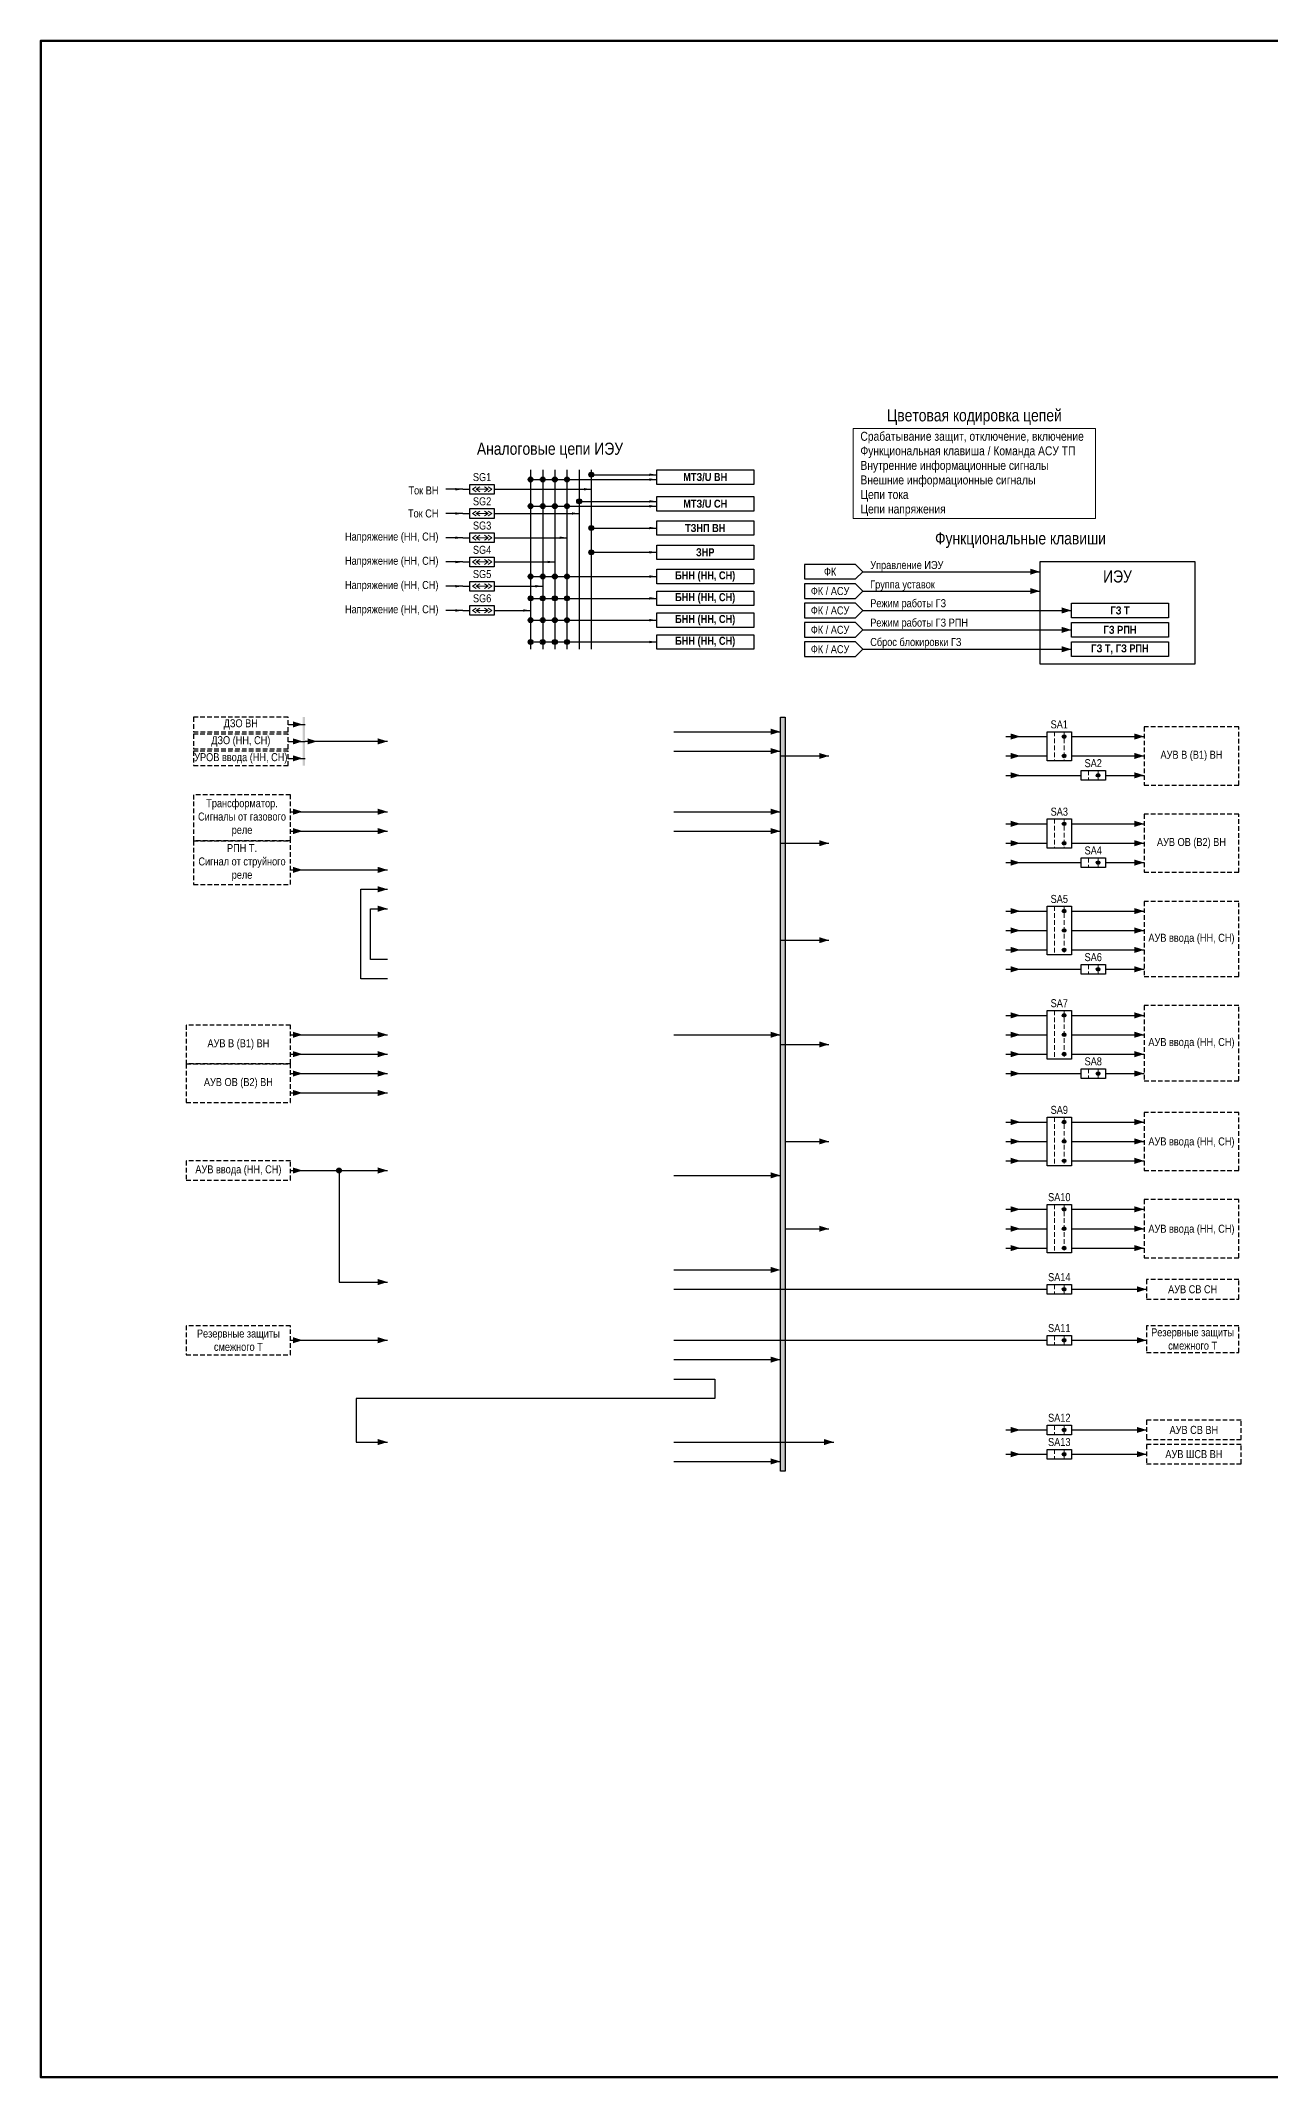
# Model space of a CAD drawing. Header units: millimetres. Extents: x 25558 to 49929, y 1902 to 19390.
# Drawn here: x 30204 to 30711, y 17145 to 17985 of the extents above; entities that cross this region are included whole.
import ezdxf
from ezdxf.enums import TextEntityAlignment as Align

# ---------------------------------------------------------------- set-up
doc = ezdxf.new("R2010")
doc.units = ezdxf.units.MM
doc.linetypes.add('штриховая2', pattern=[9.525, 6.35, -3.175])
for name, color, linetype, lineweight in [('Основная', 7, 'Continuous', 30), ('Отключение_включение', 1, 'Continuous', 30), ('Тонкая', 7, 'Continuous', 5), ('Цепи внешние', 84, 'Continuous', 30), ('Цепи внутренние', 5, 'Continuous', 30), ('Цепи ТН', 200, 'Continuous', 30), ('Цепи ТТ', 23, 'Continuous', 30), ('Цепь - ФК и АСУ', 132, 'Continuous', 30), ('Штриховая', 7, 'штриховая2', 20)]:
    doc.layers.add(name, color=color, linetype=linetype, lineweight=lineweight)
doc.styles.add('Narrow', font='ARIALN.TTF')

msp = doc.modelspace()

# ---------------------------------------------------------------- hatches: boundary and pattern name
h = msp.add_hatch(color=1)
h.dxf.hatch_style = 1
h.paths.add_polyline_path([(30312, 17686), (30313, 17686), (30313, 17706), (30312, 17706)])
at = {"layer": 'Отключение_включение'}
h = msp.add_hatch(color=256, dxfattribs=at)
h.dxf.hatch_style = 1
h.paths.add_polyline_path([(30511, 17706), (30509, 17706), (30509, 17395), (30511, 17395)])
at = {"layer": 'Тонкая', "lineweight": 25, "ltscale": 0.25}
h = msp.add_hatch(color=256, dxfattribs=at)
edge = h.paths.add_edge_path()
edge.add_arc((30626, 17698), 0.75, 0, 360)
h = msp.add_hatch(color=256, dxfattribs=at)
edge = h.paths.add_edge_path()
edge.add_arc((30626, 17690), 0.75, 0, 360)
h = msp.add_hatch(color=256, dxfattribs=at)
edge = h.paths.add_edge_path()
edge.add_arc((30640, 17682), 0.75, 0, 360)
h = msp.add_hatch(color=256, dxfattribs=at)
edge = h.paths.add_edge_path()
edge.add_arc((30626, 17662), 0.75, 0, 360)
h = msp.add_hatch(color=256, dxfattribs=at)
edge = h.paths.add_edge_path()
edge.add_arc((30626, 17654), 0.75, 0, 360)
h = msp.add_hatch(color=256, dxfattribs=at)
edge = h.paths.add_edge_path()
edge.add_arc((30640, 17646), 0.75, 0, 360)
h = msp.add_hatch(color=256, dxfattribs=at)
edge = h.paths.add_edge_path()
edge.add_arc((30626, 17626), 0.75, 0, 360)
h = msp.add_hatch(color=256, dxfattribs=at)
edge = h.paths.add_edge_path()
edge.add_arc((30626, 17618), 0.75, 0, 360)
h = msp.add_hatch(color=256, dxfattribs=at)
edge = h.paths.add_edge_path()
edge.add_arc((30626, 17610), 0.75, 0, 360)
h = msp.add_hatch(color=256, dxfattribs=at)
edge = h.paths.add_edge_path()
edge.add_arc((30640, 17602), 0.75, 0, 360)
h = msp.add_hatch(color=256, dxfattribs=at)
edge = h.paths.add_edge_path()
edge.add_arc((30626, 17583), 0.75, 0, 360)
h = msp.add_hatch(color=256, dxfattribs=at)
edge = h.paths.add_edge_path()
edge.add_arc((30626, 17575), 0.75, 0, 360)
h = msp.add_hatch(color=256, dxfattribs=at)
edge = h.paths.add_edge_path()
edge.add_arc((30626, 17567), 0.75, 0, 360)
h = msp.add_hatch(color=256, dxfattribs=at)
edge = h.paths.add_edge_path()
edge.add_arc((30640, 17559), 0.75, 0, 360)
h = msp.add_hatch(color=256, dxfattribs=at)
edge = h.paths.add_edge_path()
edge.add_arc((30626, 17539), 0.75, 0, 360)
h = msp.add_hatch(color=256, dxfattribs=at)
edge = h.paths.add_edge_path()
edge.add_arc((30626, 17531), 0.75, 0, 360)
h = msp.add_hatch(color=256, dxfattribs=at)
edge = h.paths.add_edge_path()
edge.add_arc((30626, 17523), 0.75, 0, 360)
h = msp.add_hatch(color=256, dxfattribs=at)
edge = h.paths.add_edge_path()
edge.add_arc((30626, 17503), 0.75, 0, 360)
h = msp.add_hatch(color=256, dxfattribs=at)
edge = h.paths.add_edge_path()
edge.add_arc((30626, 17495), 0.75, 0, 360)
h = msp.add_hatch(color=256, dxfattribs=at)
edge = h.paths.add_edge_path()
edge.add_arc((30626, 17487), 0.75, 0, 360)
h = msp.add_hatch(color=256, dxfattribs=at)
edge = h.paths.add_edge_path()
edge.add_arc((30626, 17470), 0.75, 0, 360)
h = msp.add_hatch(color=256, dxfattribs=at)
edge = h.paths.add_edge_path()
edge.add_arc((30626, 17449), 0.75, 0, 360)
h = msp.add_hatch(color=256, dxfattribs=at)
edge = h.paths.add_edge_path()
edge.add_arc((30626, 17412), 0.75, 0, 360)
h = msp.add_hatch(color=256, dxfattribs=at)
edge = h.paths.add_edge_path()
edge.add_arc((30626, 17402), 0.75, 0, 360)
at = {"layer": 'Цепи внешние', "ltscale": 0.3}
h = msp.add_hatch(color=256, dxfattribs=at)
h.dxf.hatch_style = 1
h.paths.add_polyline_path([(30328, 17519, 1), (30326, 17519, 1)])
at = {"layer": 'Цепи ТН'}
h = msp.add_hatch(color=256, dxfattribs=at)
h.dxf.hatch_style = 1
h.paths.add_polyline_path([(30407, 17804, 1), (30405, 17804, 1)])
h = msp.add_hatch(color=256, dxfattribs=at)
h.dxf.hatch_style = 1
h.paths.add_polyline_path([(30412, 17804, 1), (30410, 17804, 1)])
h = msp.add_hatch(color=256, dxfattribs=at)
h.dxf.hatch_style = 1
h.paths.add_polyline_path([(30417, 17804, 1), (30415, 17804, 1)])
h = msp.add_hatch(color=256, dxfattribs=at)
h.dxf.hatch_style = 1
h.paths.add_polyline_path([(30422, 17804, 1), (30420, 17804, 1)])
h = msp.add_hatch(color=256, dxfattribs=at)
h.dxf.hatch_style = 1
h.paths.add_polyline_path([(30407, 17793, 1), (30405, 17793, 1)])
h = msp.add_hatch(color=256, dxfattribs=at)
h.dxf.hatch_style = 1
h.paths.add_polyline_path([(30412, 17793, 1), (30410, 17793, 1)])
h = msp.add_hatch(color=256, dxfattribs=at)
h.dxf.hatch_style = 1
h.paths.add_polyline_path([(30417, 17793, 1), (30415, 17793, 1)])
h = msp.add_hatch(color=256, dxfattribs=at)
h.dxf.hatch_style = 1
h.paths.add_polyline_path([(30422, 17793, 1), (30420, 17793, 1)])
h = msp.add_hatch(color=256, dxfattribs=at)
h.dxf.hatch_style = 1
h.paths.add_polyline_path([(30407, 17764, 1), (30405, 17764, 1)])
h = msp.add_hatch(color=256, dxfattribs=at)
h.dxf.hatch_style = 1
h.paths.add_polyline_path([(30412, 17764, 1), (30410, 17764, 1)])
h = msp.add_hatch(color=256, dxfattribs=at)
h.dxf.hatch_style = 1
h.paths.add_polyline_path([(30417, 17764, 1), (30415, 17764, 1)])
h = msp.add_hatch(color=256, dxfattribs=at)
h.dxf.hatch_style = 1
h.paths.add_polyline_path([(30422, 17764, 1), (30420, 17764, 1)])
h = msp.add_hatch(color=256, dxfattribs=at)
h.dxf.hatch_style = 1
h.paths.add_polyline_path([(30407, 17755, 1), (30405, 17755, 1)])
h = msp.add_hatch(color=256, dxfattribs=at)
h.dxf.hatch_style = 1
h.paths.add_polyline_path([(30412, 17755, 1), (30410, 17755, 1)])
h = msp.add_hatch(color=256, dxfattribs=at)
h.dxf.hatch_style = 1
h.paths.add_polyline_path([(30417, 17755, 1), (30415, 17755, 1)])
h = msp.add_hatch(color=256, dxfattribs=at)
h.dxf.hatch_style = 1
h.paths.add_polyline_path([(30422, 17755, 1), (30420, 17755, 1)])
h = msp.add_hatch(color=256, dxfattribs=at)
h.dxf.hatch_style = 1
h.paths.add_polyline_path([(30407, 17746, 1), (30405, 17746, 1)])
h = msp.add_hatch(color=256, dxfattribs=at)
h.dxf.hatch_style = 1
h.paths.add_polyline_path([(30412, 17746, 1), (30410, 17746, 1)])
h = msp.add_hatch(color=256, dxfattribs=at)
h.dxf.hatch_style = 1
h.paths.add_polyline_path([(30417, 17746, 1), (30415, 17746, 1)])
h = msp.add_hatch(color=256, dxfattribs=at)
h.dxf.hatch_style = 1
h.paths.add_polyline_path([(30422, 17746, 1), (30420, 17746, 1)])
h = msp.add_hatch(color=256, dxfattribs=at)
h.dxf.hatch_style = 1
h.paths.add_polyline_path([(30407, 17737, 1), (30405, 17737, 1)])
h = msp.add_hatch(color=256, dxfattribs=at)
h.dxf.hatch_style = 1
h.paths.add_polyline_path([(30412, 17737, 1), (30410, 17737, 1)])
h = msp.add_hatch(color=256, dxfattribs=at)
h.dxf.hatch_style = 1
h.paths.add_polyline_path([(30417, 17737, 1), (30415, 17737, 1)])
h = msp.add_hatch(color=256, dxfattribs=at)
h.dxf.hatch_style = 1
h.paths.add_polyline_path([(30422, 17737, 1), (30420, 17737, 1)])
at = {"layer": 'Цепи ТТ'}
h = msp.add_hatch(color=256, dxfattribs=at)
h.dxf.hatch_style = 1
h.paths.add_polyline_path([(30432, 17806, 1), (30430, 17806, 1)])
h = msp.add_hatch(color=256, dxfattribs=at)
h.dxf.hatch_style = 1
h.paths.add_polyline_path([(30427, 17795, 1), (30425, 17795, 1)])
h = msp.add_hatch(color=256, dxfattribs=at)
h.dxf.hatch_style = 1
h.paths.add_polyline_path([(30432, 17784, 1), (30430, 17784, 1)])
h = msp.add_hatch(color=256, dxfattribs=at)
h.dxf.hatch_style = 1
h.paths.add_polyline_path([(30432, 17774, 1), (30430, 17774, 1)])

# ---------------------------------------------------------------- linework, layer by layer
at = {"layer": 'Основная'}
for points in [[(30458, 17808), (30498, 17808), (30498, 17802), (30458, 17802)], [(30381, 17802), (30391, 17802), (30391, 17798), (30381, 17798)], [(30381, 17792), (30391, 17792), (30391, 17788), (30381, 17788)], [(30458, 17797), (30498, 17797), (30498, 17791), (30458, 17791)], [(30458, 17787), (30498, 17787), (30498, 17781), (30458, 17781)], [(30381, 17782), (30391, 17782), (30391, 17778), (30381, 17778)], [(30458, 17777), (30498, 17777), (30498, 17771), (30458, 17771)], [(30381, 17772), (30391, 17772), (30391, 17768), (30381, 17768)], [(30458, 17767), (30498, 17767), (30498, 17761), (30458, 17761)], [(30381, 17762), (30391, 17762), (30391, 17758), (30381, 17758)], [(30458, 17758), (30498, 17758), (30498, 17752), (30458, 17752)], [(30381, 17752), (30391, 17752), (30391, 17748), (30381, 17748)], [(30629, 17753), (30669, 17753), (30669, 17747), (30629, 17747)], [(30458, 17749), (30498, 17749), (30498, 17743), (30458, 17743)], [(30629, 17745), (30669, 17745), (30669, 17739), (30629, 17739)], [(30458, 17740), (30498, 17740), (30498, 17734), (30458, 17734)], [(30629, 17737), (30669, 17737), (30669, 17731), (30629, 17731)], [(30619, 17700), (30629, 17700), (30629, 17688), (30619, 17688)], [(30633, 17684), (30643, 17684), (30643, 17680), (30633, 17680)], [(30619, 17664), (30629, 17664), (30629, 17652), (30619, 17652)], [(30633, 17648), (30643, 17648), (30643, 17644), (30633, 17644)], [(30619, 17628), (30629, 17628), (30629, 17608), (30619, 17608)], [(30633, 17604), (30643, 17604), (30643, 17600), (30633, 17600)], [(30619, 17585), (30629, 17585), (30629, 17565), (30619, 17565)], [(30633, 17561), (30643, 17561), (30643, 17557), (30633, 17557)], [(30619, 17541), (30629, 17541), (30629, 17521), (30619, 17521)], [(30619, 17505), (30629, 17505), (30629, 17485), (30619, 17485)], [(30619, 17472), (30629, 17472), (30629, 17468), (30619, 17468)], [(30619, 17451), (30629, 17451), (30629, 17447), (30619, 17447)], [(30619, 17414), (30629, 17414), (30629, 17410), (30619, 17410)], [(30619, 17404), (30629, 17404), (30629, 17400), (30619, 17400)]]:
    msp.add_lwpolyline(points, close=True, dxfattribs=at)
at = {"layer": 'Основная', "ltscale": 0.3}
msp.add_lwpolyline([(30616, 17728), (30680, 17728), (30680, 17770), (30616, 17770)], close=True, dxfattribs=at)
at = {"layer": 'Отключение_включение'}
for p, q in [((30306, 17703), (30313, 17703)), ((30465, 17700), (30509, 17700)), ((30306, 17696), (30313, 17696)), ((30465, 17692), (30509, 17692)), ((30602, 17698), (30619, 17698)), ((30629, 17698), (30659, 17698)), ((30306, 17689), (30313, 17689)), ((30509, 17690), (30529, 17690)), ((30465, 17667), (30509, 17667)), ((30465, 17659), (30509, 17659)), ((30602, 17662), (30619, 17662)), ((30629, 17662), (30659, 17662)), ((30509, 17654), (30529, 17654)), ((30602, 17626), (30619, 17626)), ((30629, 17626), (30659, 17626)), ((30509, 17614), (30529, 17614)), ((30602, 17583), (30619, 17583)), ((30629, 17583), (30659, 17583)), ((30465, 17575), (30509, 17575)), ((30509, 17571), (30529, 17571)), ((30511, 17531), (30529, 17531)), ((30602, 17539), (30619, 17539)), ((30629, 17539), (30659, 17539)), ((30465, 17517), (30509, 17517)), ((30602, 17503), (30619, 17503)), ((30629, 17503), (30659, 17503)), ((30511, 17495), (30529, 17495)), ((30465, 17478), (30508, 17478)), ((30465, 17470), (30619, 17470)), ((30629, 17470), (30660, 17470)), ((30465, 17449), (30619, 17449)), ((30629, 17449), (30660, 17449)), ((30465, 17441), (30509, 17441)), ((30465, 17407), (30531, 17407)), ((30602, 17412), (30619, 17412)), ((30629, 17412), (30660, 17412)), ((30465, 17399), (30509, 17399)), ((30602, 17402), (30619, 17402)), ((30629, 17402), (30660, 17402))]:
    msp.add_line(p, q, dxfattribs=at)
for points in [[(30312, 17703, 0, 2.5, 0), (30308, 17703, 0, 0, 0)], [(30509, 17700, 0, 2.5, 0), (30505, 17700, 0, 0, 0)], [(30608, 17698, 0, 2.5, 0), (30604, 17698, 0, 0, 0)], [(30659, 17698, 0, 2.5, 0), (30655, 17698, 0, 0, 0)], [(30312, 17696, 0, 2.5, 0), (30308, 17696, 0, 0, 0)], [(30318, 17696, 0, 2.5, 0), (30314, 17696, 0, 0, 0)], [(30347, 17696, 0, 2.5, 0), (30343, 17696, 0, 0, 0)], [(30509, 17692, 0, 2.5, 0), (30505, 17692, 0, 0, 0)], [(30529, 17690, 0, 2.5, 0), (30525, 17690, 0, 0, 0)], [(30312, 17689, 0, 2.5, 0), (30308, 17689, 0, 0, 0)], [(30509, 17667, 0, 2.5, 0), (30505, 17667, 0, 0, 0)], [(30509, 17659, 0, 2.5, 0), (30505, 17659, 0, 0, 0)], [(30608, 17662, 0, 2.5, 0), (30604, 17662, 0, 0, 0)], [(30659, 17662, 0, 2.5, 0), (30655, 17662, 0, 0, 0)], [(30529, 17654, 0, 2.5, 0), (30525, 17654, 0, 0, 0)], [(30608, 17626, 0, 2.5, 0), (30604, 17626, 0, 0, 0)], [(30659, 17626, 0, 2.5, 0), (30655, 17626, 0, 0, 0)], [(30529, 17614, 0, 2.5, 0), (30525, 17614, 0, 0, 0)], [(30608, 17583, 0, 2.5, 0), (30604, 17583, 0, 0, 0)], [(30659, 17583, 0, 2.5, 0), (30655, 17583, 0, 0, 0)], [(30509, 17575, 0, 2.5, 0), (30505, 17575, 0, 0, 0)], [(30529, 17571, 0, 2.5, 0), (30525, 17571, 0, 0, 0)], [(30608, 17539, 0, 2.5, 0), (30604, 17539, 0, 0, 0)], [(30659, 17539, 0, 2.5, 0), (30655, 17539, 0, 0, 0)], [(30529, 17531, 0, 2.5, 0), (30525, 17531, 0, 0, 0)], [(30509, 17517, 0, 2.5, 0), (30505, 17517, 0, 0, 0)], [(30608, 17503, 0, 2.5, 0), (30604, 17503, 0, 0, 0)], [(30659, 17503, 0, 2.5, 0), (30655, 17503, 0, 0, 0)], [(30529, 17495, 0, 2.5, 0), (30525, 17495, 0, 0, 0)], [(30509, 17478, 0, 2.5, 0), (30505, 17478, 0, 0, 0)], [(30660, 17470, 0, 2.5, 0), (30656, 17470, 0, 0, 0)], [(30660, 17449, 0, 2.5, 0), (30656, 17449, 0, 0, 0)], [(30509, 17441, 0, 2.5, 0), (30505, 17441, 0, 0, 0)], [(30608, 17412, 0, 2.5, 0), (30604, 17412, 0, 0, 0)], [(30660, 17412, 0, 2.5, 0), (30656, 17412, 0, 0, 0)], [(30531, 17407, 0, 2.5, 0), (30527, 17407, 0, 0, 0)], [(30509, 17399, 0, 2.5, 0), (30505, 17399, 0, 0, 0)], [(30608, 17402, 0, 2.5, 0), (30604, 17402, 0, 0, 0)], [(30660, 17402, 0, 2.5, 0), (30656, 17402, 0, 0, 0)]]:
    msp.add_lwpolyline(points, format="xyseb", dxfattribs=at)
msp.add_lwpolyline([(30509, 17706), (30511, 17706), (30511, 17395), (30509, 17395)], close=True, dxfattribs=at)
msp.add_lwpolyline([(30347, 17696), (30313, 17696)], dxfattribs=at)
at = {"layer": 'Тонкая', "ltscale": 0.25}
for p, q in [((30382, 17800), (30383.5, 17801)), ((30383.5, 17799), (30382, 17800)), ((30383.5, 17800), (30385, 17801)), ((30385, 17799), (30383.5, 17800)), ((30388.5, 17800), (30387, 17801)), ((30387, 17799), (30388.5, 17800)), ((30390, 17800), (30388.5, 17801)), ((30388.5, 17799), (30390, 17800)), ((30382, 17790), (30383.5, 17791)), ((30383.5, 17789), (30382, 17790)), ((30383.5, 17790), (30385, 17791)), ((30385, 17789), (30383.5, 17790)), ((30388.5, 17790), (30387, 17791)), ((30387, 17789), (30388.5, 17790)), ((30390, 17790), (30388.5, 17791)), ((30388.5, 17789), (30390, 17790)), ((30382, 17780), (30383.5, 17781)), ((30383.5, 17779), (30382, 17780)), ((30383.5, 17780), (30385, 17781)), ((30385, 17779), (30383.5, 17780)), ((30388.5, 17780), (30387, 17781)), ((30387, 17779), (30388.5, 17780)), ((30390, 17780), (30388.5, 17781)), ((30388.5, 17779), (30390, 17780)), ((30382, 17770), (30383.5, 17771)), ((30383.5, 17769), (30382, 17770)), ((30383.5, 17770), (30385, 17771)), ((30385, 17769), (30383.5, 17770)), ((30388.5, 17770), (30387, 17771)), ((30387, 17769), (30388.5, 17770)), ((30390, 17770), (30388.5, 17771)), ((30388.5, 17769), (30390, 17770)), ((30382, 17760), (30383.5, 17761)), ((30383.5, 17759), (30382, 17760)), ((30383.5, 17760), (30385, 17761)), ((30385, 17759), (30383.5, 17760)), ((30388.5, 17760), (30387, 17761)), ((30387, 17759), (30388.5, 17760)), ((30390, 17760), (30388.5, 17761)), ((30388.5, 17759), (30390, 17760)), ((30382, 17750), (30383.5, 17751)), ((30383.5, 17749), (30382, 17750)), ((30383.5, 17750), (30385, 17751)), ((30385, 17749), (30383.5, 17750)), ((30388.5, 17750), (30387, 17751)), ((30387, 17749), (30388.5, 17750)), ((30390, 17750), (30388.5, 17751)), ((30388.5, 17749), (30390, 17750))]:
    msp.add_line(p, q, dxfattribs=at)
at = {"layer": 'Тонкая'}
for p, q in [((30388.5, 17800), (30383.5, 17800)), ((30388.5, 17790), (30383.5, 17790)), ((30388.5, 17780), (30383.5, 17780)), ((30388.5, 17770), (30383.5, 17770)), ((30388.5, 17760), (30383.5, 17760)), ((30388.5, 17750), (30383.5, 17750))]:
    msp.add_line(p, q, dxfattribs=at)
at = {"layer": 'Тонкая', "color": 3, "lineweight": 50}
msp.add_lwpolyline([(30798, 17145), (30204, 17145), (30204, 17985), (30798, 17985)], close=True, dxfattribs=at)
at = {"layer": 'Тонкая', "ltscale": 0.3}
msp.add_lwpolyline([(30539, 17825), (30639, 17825), (30639, 17788), (30539, 17788)], close=True, dxfattribs=at)
at = {"layer": 'Тонкая', "lineweight": 25, "ltscale": 0.25}
for centre in [(30626, 17698), (30626, 17690), (30640, 17682), (30626, 17662), (30626, 17654), (30640, 17646), (30626, 17626), (30626, 17618), (30626, 17610), (30640, 17602), (30626, 17583), (30626, 17575), (30626, 17567), (30640, 17559), (30626, 17539), (30626, 17531), (30626, 17523), (30626, 17503), (30626, 17495), (30626, 17487), (30626, 17470), (30626, 17449), (30626, 17412), (30626, 17402)]:
    msp.add_circle(centre, 0.75, dxfattribs=at)
at = {"layer": 'Цепи внешние', "ltscale": 0.3}
for p, q in [((30602, 17690), (30619, 17690)), ((30602, 17682), (30633, 17682)), ((30629, 17690), (30659, 17690)), ((30643, 17682), (30659, 17682)), ((30307, 17667), (30347, 17667)), ((30307, 17659), (30347, 17659)), ((30602, 17654), (30619, 17654)), ((30629, 17654), (30659, 17654)), ((30307, 17643), (30347, 17643)), ((30602, 17646), (30633, 17646)), ((30643, 17646), (30659, 17646)), ((30602, 17618), (30619, 17618)), ((30629, 17618), (30659, 17618)), ((30602, 17610), (30619, 17610)), ((30629, 17610), (30659, 17610)), ((30602, 17602), (30633, 17602)), ((30643, 17602), (30659, 17602)), ((30307, 17575), (30347, 17575)), ((30602, 17575), (30619, 17575)), ((30629, 17575), (30659, 17575)), ((30307, 17567), (30347, 17567)), ((30602, 17567), (30619, 17567)), ((30629, 17567), (30659, 17567)), ((30307, 17559), (30347, 17559)), ((30602, 17559), (30633, 17559)), ((30643, 17559), (30659, 17559)), ((30307, 17551), (30347, 17551)), ((30602, 17531), (30619, 17531)), ((30629, 17531), (30659, 17531)), ((30602, 17523), (30619, 17523)), ((30629, 17523), (30659, 17523)), ((30307, 17519), (30347, 17519)), ((30327, 17519), (30327, 17473)), ((30602, 17495), (30619, 17495)), ((30629, 17495), (30659, 17495)), ((30602, 17487), (30619, 17487)), ((30629, 17487), (30659, 17487)), ((30327, 17473), (30347, 17473)), ((30307, 17449), (30347, 17449))]:
    msp.add_line(p, q, dxfattribs=at)
at = {"layer": 'Цепи внешние', "linetype": 'штриховая2', "ltscale": 0.3}
for points in [[(30306, 17706), (30267, 17706), (30267, 17700), (30306, 17700)], [(30306, 17699), (30267, 17699), (30267, 17693), (30306, 17693)], [(30698, 17702), (30659, 17702), (30659, 17678), (30698, 17678)], [(30306, 17692), (30267, 17692), (30267, 17686), (30306, 17686)], [(30307, 17674), (30267, 17674), (30267, 17655), (30307, 17655)], [(30698, 17666), (30659, 17666), (30659, 17642), (30698, 17642)], [(30307, 17655), (30267, 17655), (30267, 17637), (30307, 17637)], [(30698, 17630), (30659, 17630), (30659, 17599), (30698, 17599)], [(30698, 17587), (30659, 17587), (30659, 17556), (30698, 17556)], [(30307, 17579), (30264, 17579), (30264, 17563), (30307, 17563)], [(30307, 17563), (30264, 17563), (30264, 17547), (30307, 17547)], [(30698, 17543), (30659, 17543), (30659, 17519), (30698, 17519)], [(30307, 17523), (30264, 17523), (30264, 17515), (30307, 17515)], [(30698, 17507), (30659, 17507), (30659, 17483), (30698, 17483)], [(30698, 17474), (30660, 17474), (30660, 17466), (30698, 17466)], [(30307, 17455), (30264, 17455), (30264, 17443), (30307, 17443)], [(30698, 17455), (30660, 17455), (30660, 17444), (30698, 17444)], [(30699, 17416), (30660, 17416), (30660, 17408), (30699, 17408)], [(30699, 17406), (30660, 17406), (30660, 17398), (30699, 17398)]]:
    msp.add_lwpolyline(points, close=True, dxfattribs=at)
at = {"layer": 'Цепи внешние', "ltscale": 0.3}
for points in [[(30608, 17690, 0, 2.5, 0), (30604, 17690, 0, 0, 0)], [(30659, 17690, 0, 2.5, 0), (30655, 17690, 0, 0, 0)], [(30608, 17682, 0, 2.5, 0), (30604, 17682, 0, 0, 0)], [(30659, 17682, 0, 2.5, 0), (30655, 17682, 0, 0, 0)], [(30312, 17667, 0, 2.5, 0), (30308, 17667, 0, 0, 0)], [(30347, 17667, 0, 2.5, 0), (30343, 17667, 0, 0, 0)], [(30312, 17659, 0, 2.5, 0), (30308, 17659, 0, 0, 0)], [(30347, 17659, 0, 2.5, 0), (30343, 17659, 0, 0, 0)], [(30608, 17654, 0, 2.5, 0), (30604, 17654, 0, 0, 0)], [(30659, 17654, 0, 2.5, 0), (30655, 17654, 0, 0, 0)], [(30312, 17643, 0, 2.5, 0), (30308, 17643, 0, 0, 0)], [(30347, 17643, 0, 2.5, 0), (30343, 17643, 0, 0, 0)], [(30608, 17646, 0, 2.5, 0), (30604, 17646, 0, 0, 0)], [(30659, 17646, 0, 2.5, 0), (30655, 17646, 0, 0, 0)], [(30608, 17618, 0, 2.5, 0), (30604, 17618, 0, 0, 0)], [(30659, 17618, 0, 2.5, 0), (30655, 17618, 0, 0, 0)], [(30608, 17610, 0, 2.5, 0), (30604, 17610, 0, 0, 0)], [(30659, 17610, 0, 2.5, 0), (30655, 17610, 0, 0, 0)], [(30608, 17602, 0, 2.5, 0), (30604, 17602, 0, 0, 0)], [(30659, 17602, 0, 2.5, 0), (30655, 17602, 0, 0, 0)], [(30312, 17575, 0, 2.5, 0), (30308, 17575, 0, 0, 0)], [(30347, 17575, 0, 2.5, 0), (30343, 17575, 0, 0, 0)], [(30608, 17575, 0, 2.5, 0), (30604, 17575, 0, 0, 0)], [(30659, 17575, 0, 2.5, 0), (30655, 17575, 0, 0, 0)], [(30312, 17567, 0, 2.5, 0), (30308, 17567, 0, 0, 0)], [(30347, 17567, 0, 2.5, 0), (30343, 17567, 0, 0, 0)], [(30608, 17567, 0, 2.5, 0), (30604, 17567, 0, 0, 0)], [(30659, 17567, 0, 2.5, 0), (30655, 17567, 0, 0, 0)], [(30312, 17559, 0, 2.5, 0), (30308, 17559, 0, 0, 0)], [(30347, 17559, 0, 2.5, 0), (30343, 17559, 0, 0, 0)], [(30608, 17559, 0, 2.5, 0), (30604, 17559, 0, 0, 0)], [(30659, 17559, 0, 2.5, 0), (30655, 17559, 0, 0, 0)], [(30312, 17551, 0, 2.5, 0), (30308, 17551, 0, 0, 0)], [(30347, 17551, 0, 2.5, 0), (30343, 17551, 0, 0, 0)], [(30608, 17531, 0, 2.5, 0), (30604, 17531, 0, 0, 0)], [(30659, 17531, 0, 2.5, 0), (30655, 17531, 0, 0, 0)], [(30608, 17523, 0, 2.5, 0), (30604, 17523, 0, 0, 0)], [(30659, 17523, 0, 2.5, 0), (30655, 17523, 0, 0, 0)], [(30312, 17519, 0, 2.5, 0), (30308, 17519, 0, 0, 0)], [(30347, 17519, 0, 2.5, 0), (30343, 17519, 0, 0, 0)], [(30608, 17495, 0, 2.5, 0), (30604, 17495, 0, 0, 0)], [(30659, 17495, 0, 2.5, 0), (30655, 17495, 0, 0, 0)], [(30608, 17487, 0, 2.5, 0), (30604, 17487, 0, 0, 0)], [(30659, 17487, 0, 2.5, 0), (30655, 17487, 0, 0, 0)], [(30347, 17473, 0, 2.5, 0), (30343, 17473, 0, 0, 0)], [(30312, 17449, 0, 2.5, 0), (30308, 17449, 0, 0, 0)], [(30347, 17449, 0, 2.5, 0), (30343, 17449, 0, 0, 0)]]:
    msp.add_lwpolyline(points, format="xyseb", dxfattribs=at)
msp.add_circle((30327, 17519), 1, dxfattribs=at)
at = {"layer": 'Цепи внутренние', "ltscale": 0.3}
for p, q in [((30336, 17598), (30336, 17635)), ((30336, 17635), (30347, 17635)), ((30340, 17606), (30340, 17627)), ((30340, 17627), (30347, 17627)), ((30347, 17598), (30336, 17598)), ((30347, 17606), (30340, 17606)), ((30465, 17433), (30482, 17433)), ((30482, 17433), (30482, 17425)), ((30482, 17425), (30334, 17425)), ((30334, 17425), (30334, 17407)), ((30334, 17407), (30347, 17407))]:
    msp.add_line(p, q, dxfattribs=at)
for points in [[(30347, 17635, 0, 2.5, 0), (30343, 17635, 0, 0, 0)], [(30347, 17627, 0, 2.5, 0), (30343, 17627, 0, 0, 0)], [(30347, 17407, 0, 2.5, 0), (30343, 17407, 0, 0, 0)]]:
    msp.add_lwpolyline(points, format="xyseb", dxfattribs=at)
at = {"layer": 'Цепи ТН'}
for p, q in [((30391, 17780), (30421, 17780)), ((30391, 17770), (30416, 17770)), ((30391, 17760), (30411, 17760)), ((30391, 17750), (30406, 17750))]:
    msp.add_line(p, q, dxfattribs=at)
for points in [[(30406, 17808), (30406, 17734)], [(30411, 17808), (30411, 17734)], [(30416, 17808), (30416, 17734)], [(30421, 17808), (30421, 17734)], [(30406, 17804), (30458, 17804)], [(30406, 17793), (30458, 17793)], [(30378, 17780), (30371, 17780)], [(30378, 17780), (30381, 17780)], [(30378, 17770), (30371, 17770)], [(30378, 17770), (30381, 17770)], [(30378, 17760), (30371, 17760)], [(30378, 17760), (30381, 17760)], [(30406, 17764), (30458, 17764)], [(30378, 17750), (30371, 17750)], [(30378, 17750), (30381, 17750)], [(30406, 17755), (30458, 17755)], [(30406, 17746), (30458, 17746)], [(30406, 17737), (30458, 17737)]]:
    msp.add_lwpolyline(points, dxfattribs=at)
for points in [[(30458, 17804, 0, 1, 0), (30455, 17804, 0, 0, 0)], [(30458, 17793, 0, 1, 0), (30455, 17793, 0, 0, 0)], [(30378, 17780, 0, 1, 0), (30375, 17780, 0, 0, 0)], [(30421, 17780, 0, 1, 0), (30418, 17780, 0, 0, 0)], [(30378, 17770, 0, 1, 0), (30375, 17770, 0, 0, 0)], [(30416, 17770, 0, 1, 0), (30413, 17770, 0, 0, 0)], [(30378, 17760, 0, 1, 0), (30375, 17760, 0, 0, 0)], [(30411, 17760, 0, 1, 0), (30408, 17760, 0, 0, 0)], [(30458, 17764, 0, 1, 0), (30455, 17764, 0, 0, 0)], [(30378, 17750, 0, 1, 0), (30375, 17750, 0, 0, 0)], [(30406, 17750, 0, 1, 0), (30403, 17750, 0, 0, 0)], [(30458, 17755, 0, 1, 0), (30455, 17755, 0, 0, 0)], [(30458, 17746, 0, 1, 0), (30455, 17746, 0, 0, 0)], [(30458, 17737, 0, 1, 0), (30455, 17737, 0, 0, 0)]]:
    msp.add_lwpolyline(points, format="xyseb", dxfattribs=at)
for centre in [(30406, 17804), (30411, 17804), (30416, 17804), (30421, 17804), (30406, 17793), (30411, 17793), (30416, 17793), (30421, 17793), (30406, 17764), (30411, 17764), (30416, 17764), (30421, 17764), (30406, 17755), (30411, 17755), (30416, 17755), (30421, 17755), (30406, 17746), (30411, 17746), (30416, 17746), (30421, 17746), (30406, 17737), (30411, 17737), (30416, 17737), (30421, 17737)]:
    msp.add_circle(centre, 1, dxfattribs=at)
at = {"layer": 'Цепи ТТ', "ltscale": 0.3}
msp.add_line((30391, 17790), (30426, 17790), dxfattribs=at)
for points in [[(30426, 17808), (30426, 17734)], [(30431, 17808), (30431, 17734)], [(30378, 17800), (30371, 17800)], [(30378, 17800), (30381, 17800)], [(30391, 17800), (30431, 17800)], [(30431, 17806), (30458, 17806)], [(30426, 17795), (30458, 17795)], [(30378, 17790), (30371, 17790)], [(30378, 17790), (30381, 17790)], [(30431, 17784), (30458, 17784)], [(30431, 17774), (30458, 17774)]]:
    msp.add_lwpolyline(points, dxfattribs=at)
at = {"layer": 'Цепи ТТ'}
for points in [[(30378, 17800, 0, 1, 0), (30375, 17800, 0, 0, 0)], [(30431, 17800, 0, 1, 0), (30428, 17800, 0, 0, 0)], [(30458, 17806, 0, 1, 0), (30455, 17806, 0, 0, 0)], [(30458, 17795, 0, 1, 0), (30455, 17795, 0, 0, 0)], [(30378, 17790, 0, 1, 0), (30375, 17790, 0, 0, 0)], [(30426, 17790, 0, 1, 0), (30423, 17790, 0, 0, 0)], [(30458, 17784, 0, 1, 0), (30455, 17784, 0, 0, 0)], [(30458, 17774, 0, 1, 0), (30455, 17774, 0, 0, 0)]]:
    msp.add_lwpolyline(points, format="xyseb", dxfattribs=at)
for centre in [(30431, 17806), (30426, 17795), (30431, 17784), (30431, 17774)]:
    msp.add_circle(centre, 1, dxfattribs=at)
at = {"layer": 'Цепь - ФК и АСУ', "ltscale": 0.3}
for points in [[(30543, 17766), (30540, 17769), (30519, 17769), (30519, 17763), (30540, 17763), (30543, 17766)], [(30543, 17758), (30540, 17761), (30519, 17761), (30519, 17755), (30540, 17755), (30543, 17758)], [(30543, 17750), (30540, 17753), (30519, 17753), (30519, 17747), (30540, 17747), (30543, 17750)], [(30543, 17742), (30540, 17745), (30519, 17745), (30519, 17739), (30540, 17739), (30543, 17742)], [(30543, 17734), (30540, 17737), (30519, 17737), (30519, 17731), (30540, 17731), (30543, 17734)]]:
    msp.add_lwpolyline(points, dxfattribs=at)
at = {"layer": 'Цепь - ФК и АСУ'}
for points in [[(30543, 17766), (30616, 17766)], [(30543, 17758), (30616, 17758)], [(30543, 17750), (30629, 17750), (30629, 17750), (30629, 17750)], [(30543, 17742), (30629, 17742), (30629, 17742), (30629, 17742)], [(30543, 17734), (30629, 17734), (30629, 17734), (30629, 17734)]]:
    msp.add_lwpolyline(points, dxfattribs=at)
at = {"layer": 'Цепь - ФК и АСУ', "ltscale": 0.3}
for points in [[(30616, 17766, 0, 2.5, 0), (30612, 17766, 0, 0, 0)], [(30616, 17758, 0, 2.5, 0), (30612, 17758, 0, 0, 0)], [(30629, 17750, 0, 2.5, 0), (30625, 17750, 0, 0, 0)], [(30629, 17742, 0, 2.5, 0), (30625, 17742, 0, 0, 0)], [(30629, 17734, 0, 2.5, 0), (30625, 17734, 0, 0, 0)]]:
    msp.add_lwpolyline(points, format="xyseb", dxfattribs=at)
at = {"layer": 'Штриховая', "ltscale": 0.3}
for p, q in [((30622, 17700), (30622, 17688)), ((30626, 17700), (30626, 17688)), ((30636, 17684), (30636, 17680)), ((30640, 17684), (30640, 17680)), ((30622, 17664), (30622, 17652)), ((30626, 17664), (30626, 17652)), ((30636, 17648), (30636, 17644)), ((30640, 17648), (30640, 17644)), ((30622, 17628), (30622, 17608)), ((30626, 17628), (30626, 17608)), ((30636, 17604), (30636, 17600)), ((30640, 17604), (30640, 17600)), ((30622, 17585), (30622, 17565)), ((30626, 17585), (30626, 17565)), ((30636, 17561), (30636, 17557)), ((30640, 17561), (30640, 17557)), ((30622, 17541), (30622, 17521)), ((30626, 17541), (30626, 17521)), ((30622, 17505), (30622, 17485)), ((30626, 17505), (30626, 17485)), ((30622, 17472), (30622, 17468)), ((30626, 17472), (30626, 17468)), ((30622, 17451), (30622, 17447)), ((30626, 17451), (30626, 17447)), ((30622, 17414), (30622, 17410)), ((30626, 17414), (30626, 17410)), ((30622, 17404), (30622, 17400)), ((30626, 17404), (30626, 17400))]:
    msp.add_line(p, q, dxfattribs=at)

# ---------------------------------------------------------------- texts
at = {"layer": 'Основная', "style": 'Narrow'}
msp.add_text('Цветовая кодировка цепей', height=5, dxfattribs=at).set_placement((30589, 17828), align=Align.CENTER)
for s, insert, char_height, width, attachment_point in [('Аналоговые цепи ИЭУ', (30414, 17816), 5, 188.2306, 5), ('Ток ВН', (30368, 17799.5), 3.3, 71.4983, 6), ('SG1', (30386, 17805), 3.3, 39, 5), ('{\\fArial Narrow|b1|i0|c204|p34;МТЗ/U ВН}', (30478, 17805), 3.3, 40, 5), ('Ток СН', (30368, 17790), 3.3, 58.3897, 6), ('SG2', (30386, 17795), 3.3, 39, 5), ('{\\fArial Narrow|b1|i0|c204|p34;МТЗ/U СН}', (30478, 17794), 3.3, 40, 5), ('SG3', (30386, 17785), 3.3, 39, 5), ('{\\fArial Narrow|b1|i0|c204|p34;\\C0;ТЗНП ВН}', (30478, 17784), 3.3, 40, 5), ('Напряжение (НН, СН)', (30368, 17780), 3.3, 71.4983, 6), ('SG4', (30386, 17775), 3.3, 39, 5), ('{\\fArial Narrow|b1|i0|c204|p34;\\C0;ЗНР}', (30478, 17774), 3.3, 40, 5), ('Функциональные клавиши', (30608, 17779), 5, 188.2306, 5), ('Напряжение (НН, СН)', (30368, 17770), 3.3, 71.4983, 6), ('SG5', (30386, 17765), 3.3, 39, 5), ('{\\fArial Narrow|b1|i0|c204|p34;\\C0;БНН (НН, СН)}', (30478, 17764), 3.3, 40, 5), ('ФК', (30529.5, 17766), 3.3, 21, 5), (' Управление ИЭУ', (30545, 17768.25), 3.3, 71.4983, 4), ('ИЭУ', (30648, 17764), 5, 64, 5), ('Напряжение (НН, СН)', (30368, 17760), 3.3, 71.4983, 6), ('ФК / АСУ', (30529.5, 17758), 3.3, 21, 5), (' Группа уставок', (30545, 17760.25), 3.3, 71, 4), ('Напряжение (НН, СН)', (30368, 17750), 3.3, 71.4983, 6), ('SG6', (30386, 17755), 3.3, 39, 5), ('{\\fArial Narrow|b1|i0|c204|p34;\\C0;БНН (НН, СН)}', (30478, 17755), 3.3, 40, 5), ('ФК / АСУ', (30529.5, 17750), 3.3, 21, 5), (' Режим работы ГЗ', (30545, 17752.5), 3.3, 71.4983, 4), ('{\\fArial Narrow|b1|i0|c204|p34;\\C0;ГЗ Т}', (30649, 17750), 3.3, 40, 5), ('{\\fArial Narrow|b1|i0|c204|p34;\\C0;БНН (НН, СН)}', (30478, 17746), 3.3, 40, 5), ('ФК / АСУ', (30529.5, 17742), 3.3, 21, 5), (' Режим работы ГЗ РПН', (30545, 17744.5), 3.3, 73.8439, 4), ('{\\fArial Narrow|b1|i0|c204|p34;\\C0;ГЗ РПН}', (30649, 17742), 3.3, 40, 5), ('{\\fArial Narrow|b1|i0|c204|p34;\\C0;БНН (НН, СН)}', (30478, 17737), 3.3, 40, 5), ('ФК / АСУ', (30529.5, 17734), 3.3, 21, 5), (' Сброс блокировки ГЗ', (30545, 17736.5), 3.3, 73.8439, 4), ('{\\fArial Narrow|b1|i0|c204|p34;\\C0;ГЗ Т, ГЗ РПН}', (30649, 17734), 3.3, 40, 5), ('ДЗО ВН', (30286.5, 17703), 3.3, 39, 5), ('SA1', (30624, 17703), 3.3, 8.1148, 5), ('УРОВ ввода (НН, СН)', (30286.5, 17689), 3.3, 39, 5), ('ДЗО (НН, СН)', (30286.5, 17696), 3.3, 39, 5), ('АУВ В (В1) ВН', (30678.5, 17690), 3.3, 39, 5), ('SA2', (30638, 17687), 3.3, 8.8248, 5), ('Трансформатор. Сигналы от газового реле', (30287, 17664.5), 3.3, 40, 5), ('SA3', (30624, 17667), 3.3, 8.1148, 5), ('РПН Т. \\PСигнал от струйного реле ', (30287, 17646), 3.3, 40, 5), ('SA4', (30638, 17651), 3.3, 8.8248, 5), ('АУВ ОВ (В2) ВН', (30678.5, 17654), 3.3, 39, 5), ('SA5', (30624, 17631), 3.3, 8.1148, 5), ('АУВ ввода (НН, СН)', (30678.5, 17614.5), 3.3, 39, 5), ('SA6', (30638, 17607), 3.3, 8.8248, 5), ('SA7', (30624, 17588), 3.3, 8.1148, 5), ('АУВ В (В1) ВН', (30285.5, 17571), 3.3, 43, 5), ('АУВ ввода (НН, СН)', (30678.5, 17571.5), 3.3, 39, 5), ('SA8', (30638, 17564), 3.3, 8.8248, 5), ('АУВ ОВ (В2) ВН', (30285.5, 17555), 3.3, 43, 5), ('SA9', (30624, 17544), 3.3, 39, 5), ('АУВ ввода (НН, СН)', (30678.5, 17530.5), 3.3, 39, 5), ('АУВ ввода (НН, СН)', (30285.5, 17519), 3.3, 43, 5), ('SA10', (30624, 17508), 3.3, 39, 5), ('АУВ ввода (НН, СН)', (30678.5, 17494.5), 3.3, 39, 5), ('SA14', (30624, 17475), 3.3, 39, 5), ('АУВ СВ СН', (30679, 17470), 3.3, 38, 5), ('SA11', (30624, 17454), 3.3, 39, 5), ('Резервные защиты смежного Т', (30285.5, 17449), 3.3, 43, 5), ('Резервные защиты смежного Т', (30679, 17449.5), 3.3, 38, 5), ('SA12', (30624, 17417), 3.3, 39, 5), ('АУВ СВ ВН', (30679.5, 17412), 3.3, 39, 5), ('SA13', (30624, 17407), 3.3, 39, 5), ('АУВ ШСВ ВН', (30679.5, 17402), 3.3, 39, 5)]:
    msp.add_mtext(s, dxfattribs=dict(at, insert=insert, char_height=char_height, width=width, attachment_point=attachment_point))
at = {"layer": 'Отключение_включение', "style": 'Narrow'}
msp.add_text('Срабатывание защит, отключение, включение', height=3.7, dxfattribs=at).set_placement((30542, 17820))
at = {"layer": 'Цепи внешние', "style": 'Narrow'}
msp.add_text('Внешние информационные сигналы', height=3.7, dxfattribs=at).set_placement((30542, 17802))
at = {"layer": 'Цепи внутренние', "style": 'Narrow'}
msp.add_text('Внутренние информационные сигналы', height=3.7, dxfattribs=at).set_placement((30542, 17808))
at = {"layer": 'Цепи ТН', "style": 'Narrow'}
msp.add_text('Цепи напряжения', height=3.7, dxfattribs=at).set_placement((30542, 17790))
at = {"layer": 'Цепи ТТ', "style": 'Narrow'}
msp.add_text('Цепи тока', height=3.7, dxfattribs=at).set_placement((30542, 17796))
at = {"layer": 'Цепь - ФК и АСУ', "style": 'Narrow'}
msp.add_text('Функциональная клавиша / Команда АСУ ТП', height=3.7, dxfattribs=at).set_placement((30542, 17814))

doc.saveas('drawing.dxf')
